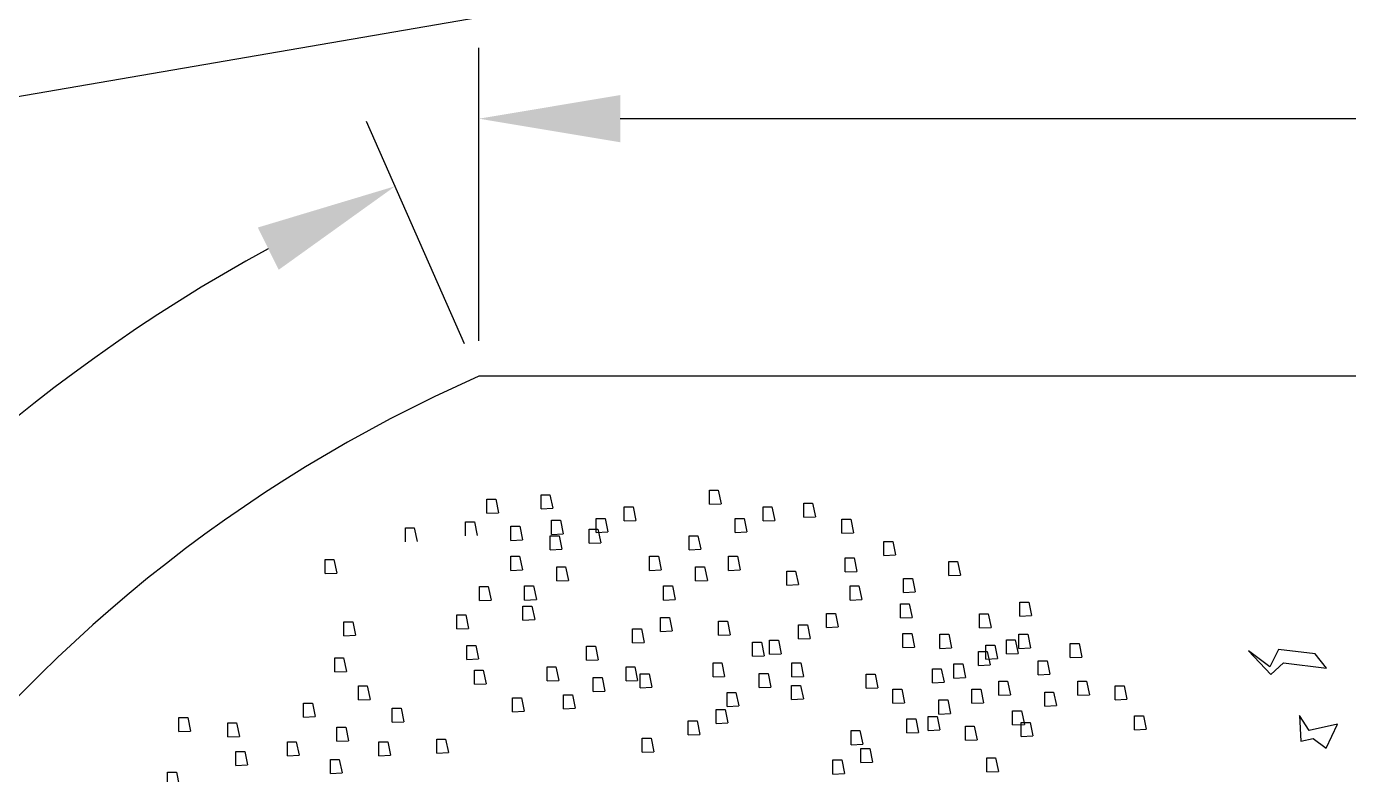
# Model space of a CAD drawing. Header units: inches. Extents: x -28 to 837, y -22 to 590.
# Drawn here: x 125.6 to 206.6, y 401.6 to 447.4 of the extents above; entities that cross this region are included whole.
import ezdxf

# ---------------------------------------------------------------- set-up
doc = ezdxf.new("R2010")
doc.units = ezdxf.units.IN
doc.header["$MEASUREMENT"] = 0
doc.layers.add('dwgmodels.com', color=250, linetype='Continuous')
doc.styles.get("Standard").update_dxf_attribs({"font": 'arial.ttf'})
doc.dimstyles.new('Annotative', dxfattribs={"dimscale": 0, "dimtxt": 0.18, "dimasz": 0.18, "dimexe": 0.18, "dimexo": 0.0625, "dimgap": 0.09, "dimtad": 0, "dimtih": 1, "dimtoh": 1, "dimdec": 4, "dimzin": 0, "dimdsep": 46, "dimtxsty": 'Standard', "dimcen": 0.09, "dimadec": 0, "dimazin": 0, "dimtfac": 1, "dimtdec": 4, "dimtofl": 0, "dimtmove": 0, "dimatfit": 3, "dimfxl": 1, "dimtolj": 1, "dimtzin": 0, "dimarcsym": 0})

# ---------------------------------------------------------------- blocks, each defined once
blk = doc.blocks.new('*D34')
at = {"color": 0, "lineweight": -2, "transparency": 16777216}
for p, q in [((1446.02, 687.19), (1428.7, 726.49)), ((1397.59, 228.25), (1372.45, 193.43))]:
    blk.add_line(p, q, dxfattribs=at)
blk.add_arc((1553.26, 443.85), 296.37, 118.6183, 229.3348, dxfattribs=at)
at = {"color": 0, "transparency": 16777216}
for points in [[(1409.47, 707.75), (1413.15, 700.28), (1433.74, 715.05)], [(1362.71, 222.31), (1357.55, 215.77), (1379.77, 203.56)]]:
    blk.add_solid(points, dxfattribs=at)
at = {"layer": 'Defpoints', "color": 0, "transparency": 16777216}
for p in [(1448.54, 681.47), (1287.08, 574.18), (1553.26, 443.85), (1401.25, 233.32)]:
    blk.add_point(p, dxfattribs=at)
at = {"color": 0, "transparency": 16777216, "insert": (1239.61, 476.94), "char_height": 25, "attachment_point": 5, "rotation": 83.9766}
blk.add_mtext('120°', dxfattribs=at)
blk = doc.blocks.new('*D35')
at = {"color": 0, "lineweight": -2, "transparency": 16777216}
for p, q in [((1448.54, 687.72), (1448.54, 739.48)), ((2018.54, 687.72), (2018.54, 739.48)), ((1993.54, 726.98), (1473.54, 726.98))]:
    blk.add_line(p, q, dxfattribs=at)
at = {"color": 0, "transparency": 16777216}
for points in [[(1473.54, 731.15), (1473.54, 722.81), (1448.54, 726.98)], [(1993.54, 731.15), (1993.54, 722.81), (2018.54, 726.98)]]:
    blk.add_solid(points, dxfattribs=at)
at = {"layer": 'Defpoints', "color": 0, "transparency": 16777216}
for p in [(1448.54, 726.98), (1448.54, 681.47), (2018.54, 681.47)]:
    blk.add_point(p, dxfattribs=at)
at = {"color": 0, "transparency": 16777216, "insert": (1733.54, 745.99), "char_height": 25, "attachment_point": 5}
blk.add_mtext('570', dxfattribs=at)
blk = doc.blocks.new('bush 032')
at = {"color": 0, "ltscale": 0.5}
for p, q in [((58.6, 584.5), (66.4, 584.5)), ((58.6, 572.1), (58.6, 584.5)), ((66.4, 584.5), (68.9, 572.5)), ((-138, 576.5), (-130.2, 576.5)), ((-138, 564.1), (-138, 576.5)), ((-130.2, 576.5), (-127.7, 564.6)), ((-90.2, 580.5), (-82.4, 580.5)), ((-90.2, 568.1), (-90.2, 580.5)), ((-82.4, 580.5), (-79.9, 568.5)), ((142, 573), (149.8, 573)), ((142, 560.6), (142, 573)), ((149.8, 573), (152.3, 561)), ((-138, 564.1), (-127.7, 564.6)), ((-90.2, 568.1), (-79.9, 568.5)), ((-16.7, 569.7), (-8.8, 569.7)), ((-16.7, 557.3), (-16.7, 569.7)), ((-8.8, 569.7), (-6.4, 557.7)), ((58.6, 572.1), (68.9, 572.5)), ((106, 569.7), (113.9, 569.7)), ((106, 557.3), (106, 569.7)), ((113.9, 569.7), (116.4, 557.7)), ((142, 560.6), (152.3, 561)), ((-210.1, 551.2), (-202.2, 551.2)), ((-210.1, 538.8), (-210.1, 551.2)), ((-202.2, 551.2), (-199.7, 539.2)), ((-156.9, 544.1), (-156.9, 556.5)), ((-156.9, 556.5), (-149.1, 556.5)), ((-149.1, 556.5), (-146.6, 544.6)), ((-116.8, 552.6), (-108.9, 552.6)), ((-116.8, 540.2), (-116.8, 552.6)), ((-108.9, 552.6), (-106.5, 540.6)), ((-80.9, 557.9), (-73.1, 557.9)), ((-80.9, 545.5), (-80.9, 557.9)), ((-73.1, 557.9), (-70.6, 546)), ((-47.7, 550), (-39.9, 550)), ((-47.7, 537.6), (-47.7, 550)), ((-41.4, 559.6), (-33.6, 559.6)), ((-41.4, 547.2), (-41.4, 559.6)), ((-39.9, 550), (-37.4, 538)), ((-33.6, 559.6), (-31.1, 547.6)), ((-16.7, 557.3), (-6.4, 557.7)), ((81.3, 559.6), (89.2, 559.6)), ((81.3, 547.2), (81.3, 559.6)), ((89.2, 559.6), (91.6, 547.6)), ((106, 557.3), (116.4, 557.7)), ((175.8, 558.9), (183.6, 558.9)), ((175.8, 546.5), (175.8, 558.9)), ((183.6, 558.9), (186.1, 546.9)), ((-116.8, 540.2), (-106.5, 540.6)), ((-82.1, 531.9), (-82.1, 544.3)), ((-82.1, 544.3), (-74.3, 544.3)), ((-80.9, 545.5), (-70.6, 546)), ((-74.3, 544.3), (-71.8, 532.3)), ((-47.7, 537.6), (-37.4, 538)), ((-41.4, 547.2), (-31.1, 547.6)), ((40.6, 531.9), (40.6, 544.3)), ((40.6, 544.3), (48.5, 544.3)), ((48.5, 544.3), (50.9, 532.3)), ((81.3, 547.2), (91.6, 547.6)), ((175.8, 546.5), (186.1, 546.9)), ((212.8, 526.9), (212.8, 539.3)), ((212.8, 539.3), (220.7, 539.3)), ((220.7, 539.3), (223.2, 527.3)), ((-117, 526.1), (-109.2, 526.1)), ((-117, 513.7), (-117, 526.1)), ((-109.2, 526.1), (-106.7, 514.1)), ((-82.1, 531.9), (-71.8, 532.3)), ((5.7, 526.1), (13.6, 526.1)), ((5.7, 513.7), (5.7, 526.1)), ((13.6, 526.1), (16, 514.1)), ((40.6, 531.9), (50.9, 532.3)), ((75.5, 526.1), (83.4, 526.1)), ((75.5, 513.7), (75.5, 526.1)), ((83.4, 526.1), (85.8, 514.1)), ((212.8, 526.9), (223.2, 527.3)), ((-281.1, 510.9), (-281.1, 523.3)), ((-281.1, 523.3), (-273.2, 523.3)), ((-273.2, 523.3), (-270.8, 511.3)), ((-76.3, 516.7), (-68.5, 516.7)), ((-76.3, 504.3), (-76.3, 516.7)), ((-68.5, 516.7), (-66, 504.7)), ((46.4, 516.7), (54.3, 516.7)), ((46.4, 504.3), (46.4, 516.7)), ((54.3, 516.7), (56.8, 504.7)), ((178.7, 512.4), (178.7, 524.8)), ((178.7, 524.8), (186.5, 524.8)), ((186.5, 524.8), (189, 512.8)), ((270.1, 521.5), (277.9, 521.5)), ((270.1, 509.1), (270.1, 521.5)), ((277.9, 521.5), (280.4, 509.5)), ((-281.1, 510.9), (-270.8, 511.3)), ((-117, 513.7), (-106.7, 514.1)), ((-76.3, 504.3), (-66, 504.7)), ((5.7, 513.7), (16, 514.1)), ((46.4, 504.3), (56.8, 504.7)), ((75.5, 513.7), (85.8, 514.1)), ((127, 500.6), (127, 513)), ((127, 513), (134.8, 513)), ((134.8, 513), (137.3, 501.1)), ((178.7, 512.4), (189, 512.8)), ((230.3, 506.6), (238.1, 506.6)), ((230.3, 494.2), (230.3, 506.6)), ((238.1, 506.6), (240.6, 494.6)), ((270.1, 509.1), (280.4, 509.5)), ((-144.7, 499.5), (-136.8, 499.5)), ((-144.7, 487.1), (-144.7, 499.5)), ((-136.8, 499.5), (-134.4, 487.5)), ((-104.7, 499.9), (-96.8, 499.9)), ((-104.7, 487.5), (-104.7, 499.9)), ((-96.8, 499.9), (-94.3, 488)), ((18.1, 499.9), (25.9, 499.9)), ((18.1, 487.5), (18.1, 499.9)), ((25.9, 499.9), (28.4, 488)), ((127, 500.6), (137.3, 501.1)), ((182.9, 499.9), (190.7, 499.9)), ((182.9, 487.5), (182.9, 499.9)), ((190.7, 499.9), (193.2, 487.9)), ((230.3, 494.2), (240.6, 494.6)), ((-144.7, 487.1), (-134.4, 487.5)), ((-106.2, 482.2), (-98.3, 482.2)), ((-106.2, 469.8), (-106.2, 482.2)), ((-104.7, 487.5), (-94.3, 488)), ((-98.3, 482.2), (-95.8, 470.2)), ((18.1, 487.5), (28.4, 488)), ((182.9, 487.5), (193.2, 487.9)), ((227.4, 484.1), (235.2, 484.1)), ((227.4, 471.7), (227.4, 484.1)), ((235.2, 484.1), (237.7, 472.1)), ((333, 473.3), (333, 485.7)), ((333, 485.7), (340.8, 485.7)), ((340.8, 485.7), (343.3, 473.7)), ((-264.5, 455.8), (-264.5, 468.2)), ((-264.5, 468.2), (-256.6, 468.2)), ((-256.6, 468.2), (-254.1, 456.3)), ((-164.6, 461.9), (-164.6, 474.3)), ((-164.6, 474.3), (-156.8, 474.3)), ((-156.8, 474.3), (-154.3, 462.3)), ((-106.2, 469.8), (-95.8, 470.2)), ((15.4, 459.7), (15.4, 472.1)), ((15.4, 472.1), (23.3, 472.1)), ((23.3, 472.1), (25.8, 460.2)), ((66.7, 456.4), (66.7, 468.8)), ((66.7, 468.8), (74.6, 468.8)), ((74.6, 468.8), (77, 456.8)), ((162.1, 463.2), (162.1, 475.6)), ((162.1, 475.6), (170, 475.6)), ((170, 475.6), (172.5, 463.7)), ((227.4, 471.7), (237.7, 472.1)), ((297.2, 462.9), (297.2, 475.3)), ((297.2, 475.3), (305, 475.3)), ((305, 475.3), (307.5, 463.3)), ((333, 473.3), (343.3, 473.7)), ((-264.5, 455.8), (-254.1, 456.3)), ((-164.6, 461.9), (-154.3, 462.3)), ((-9.3, 462), (-1.4, 462)), ((-9.3, 449.6), (-9.3, 462)), ((-1.4, 462), (1.1, 450)), ((15.4, 459.7), (25.8, 460.2)), ((66.7, 456.4), (77, 456.8)), ((137.4, 465.5), (145.3, 465.5)), ((137.4, 453.1), (137.4, 465.5)), ((145.3, 465.5), (147.7, 453.5)), ((162.1, 463.2), (172.5, 463.7)), ((229.6, 445.5), (229.6, 457.9)), ((229.6, 457.9), (237.4, 457.9)), ((237.4, 457.9), (239.9, 445.9)), ((262.3, 444.8), (262.3, 457.2)), ((262.3, 457.2), (270.1, 457.2)), ((270.1, 457.2), (272.6, 445.2)), ((297.2, 462.9), (307.5, 463.3)), ((332.1, 444.8), (332.1, 457.2)), ((332.1, 457.2), (339.9, 457.2)), ((339.9, 457.2), (342.4, 445.2)), ((-155.7, 434.9), (-155.7, 447.3)), ((-155.7, 447.3), (-147.9, 447.3)), ((-147.9, 447.3), (-145.4, 435.4)), ((-50, 446.7), (-42.1, 446.7)), ((-50, 434.3), (-50, 446.7)), ((-42.1, 446.7), (-39.6, 434.7)), ((-9.3, 449.6), (1.1, 450)), ((96.7, 437.8), (96.7, 450.2)), ((96.7, 450.2), (104.6, 450.2)), ((104.6, 450.2), (107, 438.2)), ((111.8, 439.7), (111.8, 452.1)), ((111.8, 452.1), (119.6, 452.1)), ((119.6, 452.1), (122.1, 440.1)), ((137.4, 453.1), (147.7, 453.5)), ((229.6, 445.5), (239.9, 445.9)), ((262.3, 444.8), (272.6, 445.2)), ((303, 435.3), (303, 447.7)), ((303, 447.7), (310.8, 447.7)), ((310.8, 447.7), (313.3, 435.7)), ((321.1, 439.9), (321.1, 452.3)), ((321.1, 452.3), (328.9, 452.3)), ((328.9, 452.3), (331.4, 440.3)), ((332.1, 444.8), (342.4, 445.2)), ((377.6, 436.7), (377.6, 449.1)), ((377.6, 449.1), (385.4, 449.1)), ((385.4, 449.1), (387.9, 437.1)), ((-272.5, 424), (-272.5, 436.4)), ((-272.5, 436.4), (-264.7, 436.4)), ((-264.7, 436.4), (-262.2, 424.4)), ((-155.7, 434.9), (-145.4, 435.4)), ((-50, 434.3), (-39.6, 434.7)), ((96.7, 437.8), (107, 438.2)), ((111.8, 439.7), (122.1, 440.1)), ((296.4, 442.1), (304.2, 442.1)), ((296.4, 429.7), (296.4, 442.1)), ((303, 435.3), (313.3, 435.7)), ((304.2, 442.1), (306.7, 430.1)), ((321.1, 439.9), (331.4, 440.3)), ((349.2, 433.8), (357, 433.8)), ((349.2, 421.4), (349.2, 433.8)), ((357, 433.8), (359.5, 421.9)), ((377.6, 436.7), (387.9, 437.1)), ((-272.5, 424), (-262.2, 424.4)), ((-149.1, 413.1), (-149.1, 425.5)), ((-149.1, 425.5), (-141.2, 425.5)), ((-141.2, 425.5), (-138.7, 413.5)), ((-84.9, 416.1), (-84.9, 428.5)), ((-84.9, 428.5), (-77, 428.5)), ((-77, 428.5), (-74.5, 416.5)), ((-15.1, 428.5), (-7.2, 428.5)), ((-15.1, 416.1), (-15.1, 428.5)), ((-7.2, 428.5), (-4.8, 416.5)), ((-2.5, 410), (-2.5, 422.4)), ((-2.5, 422.4), (5.3, 422.4)), ((5.3, 422.4), (7.8, 410.5)), ((61.8, 432), (69.7, 432)), ((61.8, 419.6), (61.8, 432)), ((69.7, 432), (72.1, 420)), ((102.5, 422.6), (110.4, 422.6)), ((102.5, 410.2), (102.5, 422.6)), ((110.4, 422.6), (112.9, 410.6)), ((131.6, 432), (139.5, 432)), ((131.6, 419.6), (131.6, 432)), ((139.5, 432), (141.9, 420)), ((197.1, 422), (205, 422)), ((197.1, 409.6), (197.1, 422)), ((205, 422), (207.5, 410)), ((255.7, 414.4), (255.7, 426.8)), ((255.7, 426.8), (263.5, 426.8)), ((263.5, 426.8), (266, 414.8)), ((274.6, 418.6), (274.6, 431)), ((274.6, 431), (282.5, 431)), ((282.5, 431), (285, 419)), ((296.4, 429.7), (306.7, 430.1)), ((349.2, 421.4), (359.5, 421.9)), ((-251.6, 399.3), (-251.6, 411.7)), ((-251.6, 411.7), (-243.8, 411.7)), ((-243.8, 411.7), (-241.3, 399.7)), ((-149.1, 413.1), (-138.7, 413.5)), ((-84.9, 416.1), (-74.5, 416.5)), ((-44.2, 406.7), (-44.2, 419.1)), ((-44.2, 419.1), (-36.3, 419.1)), ((-36.3, 419.1), (-33.8, 407.1)), ((-15.1, 416.1), (-4.8, 416.5)), ((-2.5, 410), (7.8, 410.5)), ((61.8, 419.6), (72.1, 420)), ((102.5, 410.2), (112.9, 410.6)), ((131.3, 412.1), (139.2, 412.1)), ((131.3, 399.7), (131.3, 412.1)), ((131.6, 419.6), (141.9, 420)), ((139.2, 412.1), (141.7, 400.2)), ((197.1, 409.6), (207.5, 410)), ((255.7, 414.4), (266, 414.8)), ((274.6, 418.6), (285, 419)), ((314.3, 415.7), (322.1, 415.7)), ((314.3, 403.3), (314.3, 415.7)), ((322.1, 415.7), (324.6, 403.7)), ((384.1, 415.7), (391.9, 415.7)), ((384.1, 403.3), (384.1, 415.7)), ((391.9, 415.7), (394.4, 403.7)), ((417.2, 411.8), (425.1, 411.8)), ((417.2, 399.4), (417.2, 411.8)), ((425.1, 411.8), (427.6, 399.8)), ((-251.6, 399.3), (-241.3, 399.7)), ((-115.5, 401.2), (-107.6, 401.2)), ((-115.5, 388.8), (-115.5, 401.2)), ((-107.6, 401.2), (-105.1, 389.2)), ((-70.3, 403.8), (-62.4, 403.8)), ((-70.3, 391.4), (-70.3, 403.8)), ((-62.4, 403.8), (-60, 391.9)), ((-44.2, 406.7), (-33.8, 407.1)), ((74.2, 405.9), (82, 405.9)), ((74.2, 393.5), (74.2, 405.9)), ((82, 405.9), (84.5, 393.9)), ((131.3, 399.7), (141.7, 400.2)), ((220.8, 408.7), (228.6, 408.7)), ((220.8, 396.3), (220.8, 408.7)), ((228.6, 408.7), (231.1, 396.7)), ((261.5, 399.2), (269.3, 399.2)), ((261.5, 386.8), (261.5, 399.2)), ((269.3, 399.2), (271.8, 387.2)), ((290.6, 408.7), (298.4, 408.7)), ((290.6, 396.3), (290.6, 408.7)), ((298.4, 408.7), (300.9, 396.7)), ((314.3, 403.3), (324.6, 403.7)), ((355, 406.2), (362.8, 406.2)), ((355, 393.8), (355, 406.2)), ((362.8, 406.2), (365.3, 394.2)), ((384.1, 403.3), (394.4, 403.7)), ((417.2, 399.4), (427.6, 399.8)), ((-300.1, 396.5), (-292.2, 396.5)), ((-300.1, 384.1), (-300.1, 396.5)), ((-292.2, 396.5), (-289.8, 384.5)), ((-221.7, 391.9), (-213.9, 391.9)), ((-221.7, 379.5), (-221.7, 391.9)), ((-213.9, 391.9), (-211.4, 379.9)), ((-115.5, 388.8), (-105.1, 389.2)), ((-70.3, 391.4), (-60, 391.9)), ((64.5, 390.9), (72.4, 390.9)), ((64.5, 378.5), (64.5, 390.9)), ((72.4, 390.9), (74.9, 378.9)), ((74.2, 393.5), (84.5, 393.9)), ((220.8, 396.3), (231.1, 396.7)), ((261.5, 386.8), (271.8, 387.2)), ((290.6, 396.3), (300.9, 396.7)), ((326.6, 389.5), (334.5, 389.5)), ((326.6, 377.1), (326.6, 389.5)), ((334.5, 389.5), (337, 377.5)), ((355, 393.8), (365.3, 394.2)), ((-410.3, 383.7), (-402.4, 383.7)), ((-410.3, 371.3), (-410.3, 383.7)), ((-402.4, 383.7), (-399.9, 371.7)), ((-367.1, 366.6), (-367.1, 378.9)), ((-367.1, 378.9), (-359.2, 378.9)), ((-359.2, 378.9), (-356.7, 367)), ((-300.1, 384.1), (-289.8, 384.5)), ((-270.6, 362.8), (-270.6, 375.2)), ((-270.6, 375.2), (-262.8, 375.2)), ((-262.8, 375.2), (-260.3, 363.2)), ((-221.7, 379.5), (-211.4, 379.9)), ((39.8, 380.7), (47.7, 380.7)), ((39.8, 368.3), (39.8, 380.7)), ((47.7, 380.7), (50.2, 368.7)), ((64.5, 378.5), (74.9, 378.9)), ((233.1, 382.5), (241, 382.5)), ((233.1, 370.1), (233.1, 382.5)), ((241, 382.5), (243.5, 370.5)), ((252, 372.3), (252, 384.7)), ((252, 384.7), (259.8, 384.7)), ((259.8, 384.7), (262.3, 372.7)), ((284.9, 376), (292.7, 376)), ((284.9, 363.6), (284.9, 376)), ((292.7, 376), (295.2, 364)), ((326.6, 377.1), (337, 377.5)), ((334.2, 367), (334.2, 379.4)), ((334.2, 379.4), (342.1, 379.4)), ((342.1, 379.4), (344.6, 367.4)), ((434.4, 372.9), (434.4, 385.3)), ((434.4, 385.3), (442.3, 385.3)), ((442.3, 385.3), (444.7, 373.3)), ((-410.3, 371.3), (-399.9, 371.7)), ((-367.1, 366.6), (-356.7, 367)), ((-314.3, 349.9), (-314.3, 362.3)), ((-314.3, 362.3), (-306.5, 362.3)), ((-306.5, 362.3), (-304, 350.3)), ((-270.6, 362.8), (-260.3, 363.2)), ((-233.6, 349.9), (-233.6, 362.3)), ((-233.6, 362.3), (-225.7, 362.3)), ((-225.7, 362.3), (-223.3, 350.3)), ((-182.3, 352.3), (-182.3, 364.7)), ((-182.3, 364.7), (-174.5, 364.7)), ((-174.5, 364.7), (-172, 352.7)), ((-0.9, 353.1), (-0.9, 365.5)), ((-0.9, 365.5), (7, 365.5)), ((7, 365.5), (9.4, 353.5)), ((39.8, 368.3), (50.2, 368.7)), ((183.8, 359.7), (183.8, 372.1)), ((183.8, 372.1), (191.6, 372.1)), ((191.6, 372.1), (194.1, 360.1)), ((233.1, 370.1), (243.5, 370.5)), ((252, 372.3), (262.3, 372.7)), ((284.9, 363.6), (295.2, 364)), ((334.2, 367), (344.6, 367.4)), ((434.4, 372.9), (444.7, 373.3)), ((-359.9, 341.4), (-359.9, 353.8)), ((-359.9, 353.8), (-352.1, 353.8)), ((-352.1, 353.8), (-349.6, 341.8)), ((-182.3, 352.3), (-172, 352.7)), ((-0.9, 353.1), (9.4, 353.5)), ((183.8, 359.7), (194.1, 360.1)), ((192.5, 356.4), (200.4, 356.4)), ((192.5, 344), (192.5, 356.4)), ((200.4, 356.4), (202.9, 344.4)), ((-359.9, 341.4), (-349.6, 341.8)), ((-314.3, 349.9), (-304, 350.3)), ((-276.3, 346.7), (-268.5, 346.7)), ((-276.3, 334.3), (-276.3, 346.7)), ((-268.5, 346.7), (-266, 334.7)), ((-233.6, 349.9), (-223.3, 350.3)), ((167.8, 346.2), (175.7, 346.2)), ((167.8, 333.8), (167.8, 346.2)), ((175.7, 346.2), (178.1, 334.3)), ((192.5, 344), (202.9, 344.4)), ((303.7, 335.7), (303.7, 348.1)), ((303.7, 348.1), (311.6, 348.1)), ((311.6, 348.1), (314, 336.1)), ((-420.3, 335.3), (-412.4, 335.3)), ((-420.3, 322.9), (-420.3, 335.3)), ((-412.4, 335.3), (-409.9, 323.3)), ((-276.3, 334.3), (-266, 334.7)), ((167.8, 333.8), (178.1, 334.3)), ((303.7, 335.7), (314, 336.1))]:
    blk.add_line(p, q, dxfattribs=at)
blk = doc.blocks.new('bush')
at = {"layer": 'dwgmodels.com', "color": 5}
blk.add_blockref('bush 032', (-39.2, 95.2), dxfattribs=at)
blk = doc.blocks.new('plants 041')
at = {"color": 0}
for points in [[(-547.83, -1185.02), (-559.67, -1203.16), (-552.77, -1212.35), (-566.65, -1219.38), (-548.38, -1213.84), (-551.34, -1204.09), (-537.36, -1182.69), (-547.83, -1185.02)], [(-504.88, -1191.41), (-508.74, -1207.96), (-519.28, -1209.23), (-505.29, -1215.21), (-503.57, -1207.86), (-495.12, -1203.59), (-504.88, -1191.41)]]:
    blk.add_lwpolyline(points, dxfattribs=at)
blk = doc.blocks.new('Garden')
for p in [(1782.22214, 330.69558), (1212.22214, 330.69558)]:
    blk.add_line(p, (1212.22214, 330.69558))
blk.add_arc((1316.9439, 93.07791), 259.67057, 113.7838257, 234.1692978)
at = {"layer": 'dwgmodels.com', "color": 85, "true_color": 0x58ba48, "xscale": 0.3, "yscale": 0.3, "rotation": 296.139328946312}
blk.add_blockref('plants 041', (1751.57156, 290.73851), dxfattribs=at)
at = {"layer": 'dwgmodels.com', "color": 5, "xscale": 0.2, "yscale": 0.2}
blk.add_blockref('bush', (1249.08615, 174.63506), dxfattribs=at)
dim = blk.add_linear_dim(base=(1212.22214, 376.20812), p1=(1782.22214, 330.69558), p2=(1212.22214, 330.69558), dimstyle='Annotative')
dim.commit()
dim.dimension.update_dxf_attribs({"geometry": '*D35', "text_midpoint": (1497.22214, 395.22244), "insert": (-236.31763, -350.77107)})
dim = blk.add_angular_dim_3p(base=(1050.76314, 223.40758), center=(1316.9439, 93.07791), p1=(1212.22214, 330.69558), p2=(1164.93477, -117.45006), dimstyle='Annotative')
dim.commit()
dim.dimension.update_dxf_attribs({"geometry": '*D34', "text_midpoint": (1003.29603, 126.17336), "insert": (-236.31763, -350.77107)})

msp = doc.modelspace()

# ---------------------------------------------------------------- linework, layer by layer
at = {"color": 5}
msp.add_lwpolyline([(111.972, 452.444), (380.044, 498.524), (381.983, 487.246), (113.91, 441.166)], close=True, dxfattribs=at)

# ---------------------------------------------------------------- block references
at = {"xscale": 0.3465639121819872, "yscale": 0.3465639121819872, "zscale": 0.6931278243639744}
msp.add_blockref('Garden', (-266.765, 311.36), dxfattribs=at)

doc.saveas('drawing.dxf')
